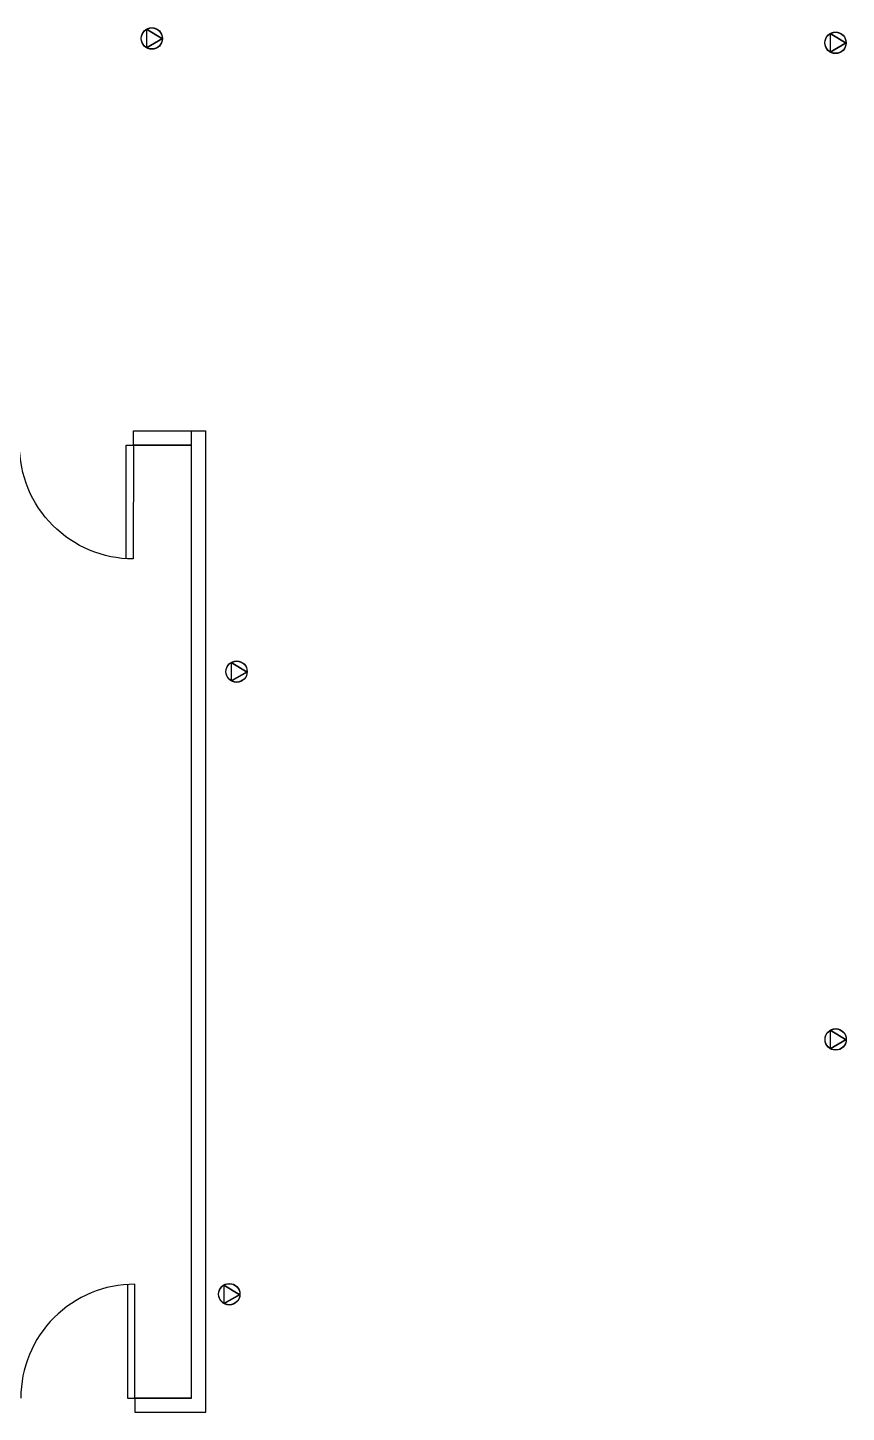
# Model space of a CAD drawing. Header units: millimetres. Extents: x 379 to 563, y 812 to 870.
# Drawn here: x 421.44 to 427.19, y 841.43 to 851.16 of the extents above; entities that cross this region are included whole.
import ezdxf

# ---------------------------------------------------------------- set-up
doc = ezdxf.new("R2010")
doc.units = ezdxf.units.MM
doc.layers.add('pontos', color=72, linetype='Continuous')

msp = doc.modelspace()

# ---------------------------------------------------------------- linework, layer by layer
for p, q in [((422.1821, 848.2281), (422.1821, 848.3281)), ((422.1821, 848.3281), (422.6909, 848.3281)), ((422.5909, 841.534), (422.5909, 848.3281)), ((422.6909, 841.4343), (422.6909, 848.3281)), ((422.5909, 848.2281), (422.1821, 848.2281)), ((422.1821, 848.2281), (422.5909, 848.2281)), ((422.5909, 841.534), (422.1909, 841.534)), ((422.1909, 841.534), (422.1909, 841.4342)), ((422.1909, 841.534), (422.5909, 841.534)), ((422.1909, 841.4342), (422.6909, 841.4343))]:
    msp.add_line(p, q)
for points in [[(422.13, 847.4282), (422.1321, 848.2282), (422.1821, 848.2281), (422.18, 847.4281, -0.414214), (421.3821, 848.2302)], [(422.1409, 842.334), (422.1409, 841.534), (422.1909, 841.534), (422.1909, 842.334, 0.414214), (421.3909, 841.534)]]:
    msp.add_lwpolyline(points, format="xyb")
at = {"layer": 'pontos'}
for p, q in [((422.2733, 851.1505), (422.2733, 851.0186)), ((422.2733, 851.1505), (422.386, 851.0826)), ((422.2733, 851.1485), (422.2733, 851.0165)), ((422.2733, 851.1485), (422.386, 851.0806)), ((422.386, 851.0826), (422.2733, 851.0186)), ((422.386, 851.0806), (422.2733, 851.0165)), ((427.0754, 851.1203), (427.0754, 850.9883)), ((427.0754, 851.1203), (427.1881, 851.0524)), ((427.0754, 851.1183), (427.0754, 850.9863)), ((427.0754, 851.1183), (427.1881, 851.0504)), ((427.1881, 851.0524), (427.0754, 850.9883)), ((427.1881, 851.0504), (427.0754, 850.9863)), ((422.8682, 846.7032), (422.8682, 846.5712)), ((422.8682, 846.7032), (422.9809, 846.6353)), ((422.8682, 846.7011), (422.8682, 846.5692)), ((422.8682, 846.7011), (422.9809, 846.6332)), ((422.9809, 846.6353), (422.8682, 846.5712)), ((422.9809, 846.6332), (422.8682, 846.5692)), ((427.0764, 844.12), (427.0764, 843.988)), ((427.0764, 844.12), (427.1892, 844.0521)), ((427.0764, 844.1179), (427.0764, 843.986)), ((427.0764, 844.1179), (427.1892, 844.05)), ((427.1892, 844.0521), (427.0764, 843.988)), ((427.1892, 844.05), (427.0764, 843.986)), ((422.8171, 842.33), (422.8171, 842.198)), ((422.8171, 842.33), (422.9298, 842.2621)), ((422.8171, 842.3279), (422.8171, 842.196)), ((422.8171, 842.3279), (422.9298, 842.2601)), ((422.9298, 842.2621), (422.8171, 842.198)), ((422.9298, 842.2601), (422.8171, 842.196))]:
    msp.add_line(p, q, dxfattribs=at)
for centre in [(422.3114, 851.0849), (422.3114, 851.0829), (427.1135, 851.0547), (427.1135, 851.0527), (422.9063, 846.6376), (422.9063, 846.6355), (427.1145, 844.0544), (427.1145, 844.0523), (422.8552, 842.2644), (422.8552, 842.2623)]:
    msp.add_circle(centre, 0.0747, dxfattribs=at)

doc.saveas('drawing.dxf')
